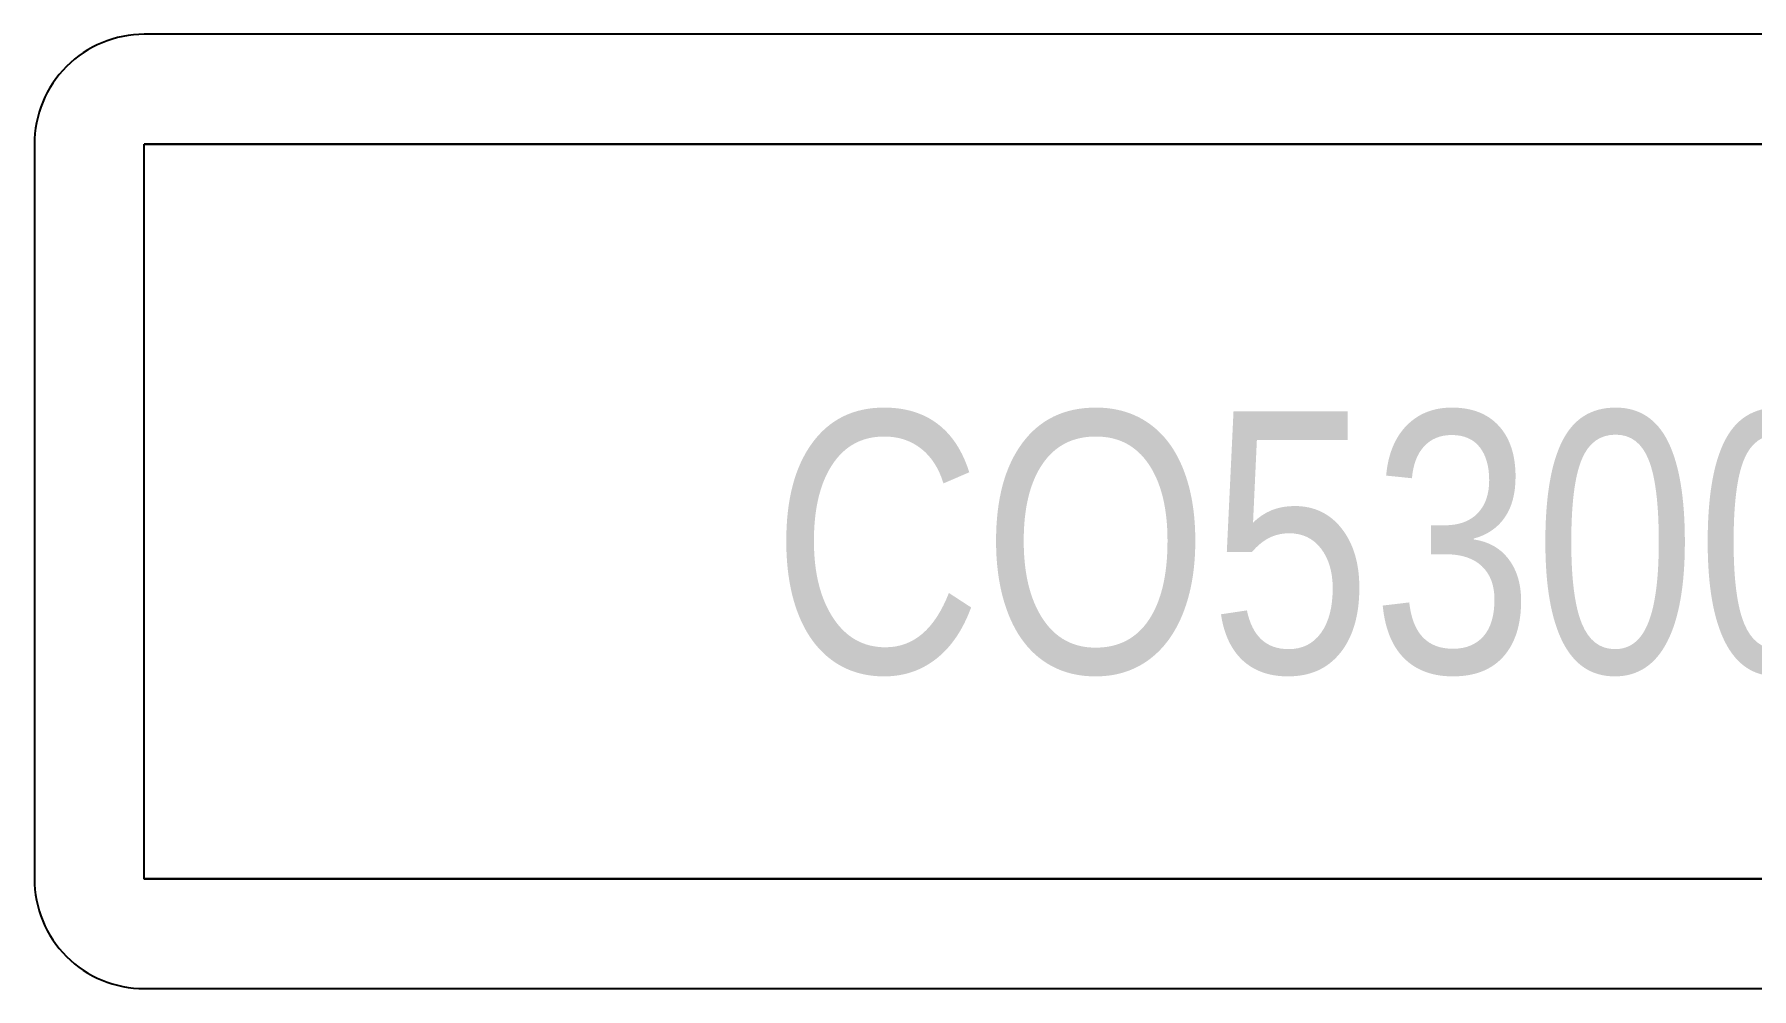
# Model space of a CAD drawing. Header units: inches. Extents: x 1765 to 5217, y -1519 to 441.
# Drawn here: x 4805.896 to 4809.801, y -1303.935 to -1301.765 of the extents above; entities that cross this region are included whole.
import ezdxf

# ---------------------------------------------------------------- set-up
doc = ezdxf.new("R2010")
doc.units = ezdxf.units.IN
doc.header["$MEASUREMENT"] = 0
doc.styles.add('MBC_Arial_Font', font='arial.ttf', dxfattribs={"width": 0.8})

msp = doc.modelspace()

# ---------------------------------------------------------------- linework, layer by layer
for p, q in [((4813.7865, -1302.015), (4806.1465, -1302.015)), ((4806.1465, -1303.685), (4813.7865, -1303.685))]:
    msp.add_line(p, q)
msp.add_lwpolyline([(4805.8965, -1302.015), (4805.8965, -1303.685, 0.414214), (4806.1465, -1303.935), (4813.7865, -1303.935, 0.414214), (4814.0365, -1303.685), (4814.0365, -1302.015, 0.414214), (4813.7865, -1301.765), (4806.1465, -1301.765, 0.414214)], format="xyb", close=True)
at = {"color": 0}
msp.add_lwpolyline([(4806.1465, -1302.015), (4813.7865, -1302.015), (4813.7865, -1303.685), (4806.1465, -1303.685)], close=True, dxfattribs=at)

# ---------------------------------------------------------------- texts
at = {"color": 0, "insert": (4807.5726, -1302.6226), "char_height": 0.647923, "width": 5.590214, "attachment_point": 1, "style": 'MBC_Arial_Font'}
msp.add_mtext('{\\H0.9167x;\\C5;CO5300AF-51}', dxfattribs=at)

doc.saveas('drawing.dxf')
